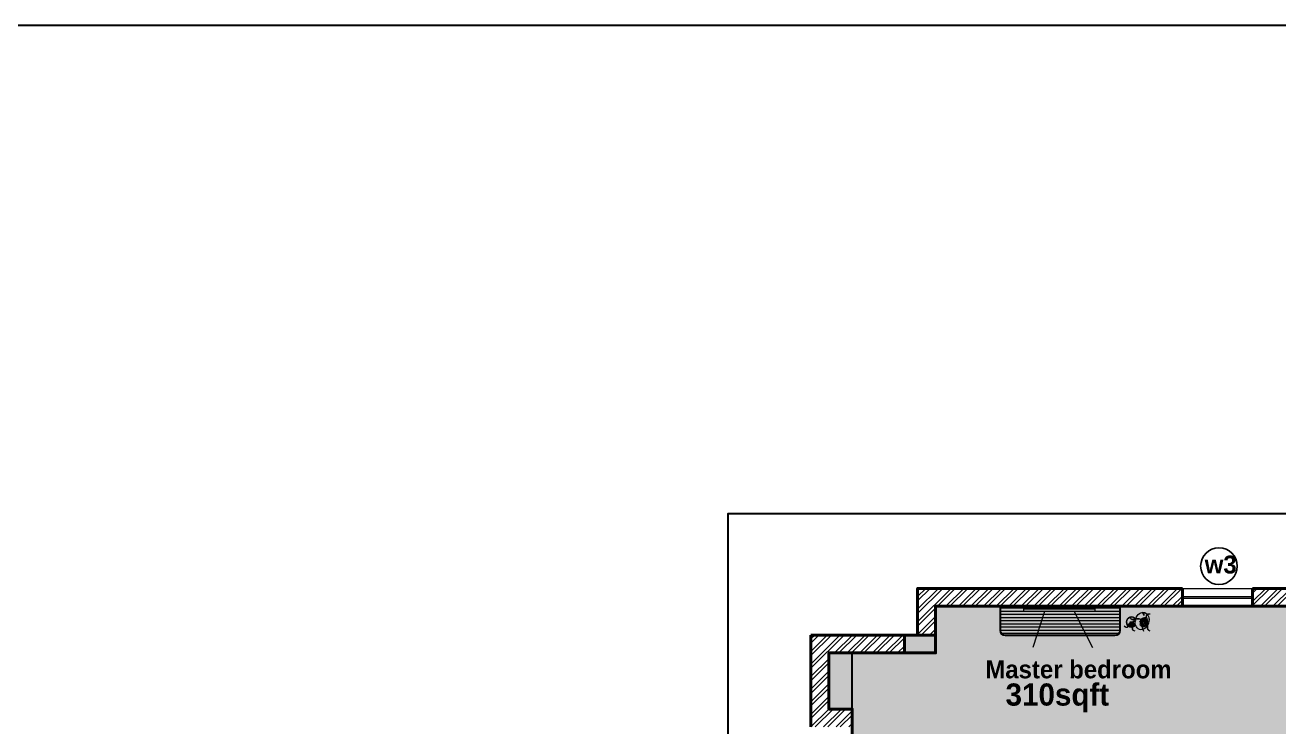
# Model space of a CAD drawing. Header units: feet. Extents: x 3576 to 8206, y -9151 to -6616.
# Drawn here: x 6456 to 7087, y -8071 to -7719 of the extents above; entities that cross this region are included whole.
import ezdxf

# ---------------------------------------------------------------- set-up
doc = ezdxf.new("R2010")
doc.units = ezdxf.units.FT
for name, color, linetype, lineweight in [('169', 26, 'CONTINUOUS', 0), ('1fr', 233, 'CONTINUOUS', 5), ('A-GFLR-MBND', 12, 'CONTINUOUS', 5), ('COLUMN', 254, 'CONTINUOUS', 30), ('FURNITURE', 14, 'CONTINUOUS', 0), ('HACHT', 8, 'CONTINUOUS', 9), ('Wall1', 7, 'CONTINUOUS', 40), ('WINDOW', 180, 'CONTINUOUS', 9)]:
    doc.layers.add(name, color=color, linetype=linetype, lineweight=lineweight)
doc.layers.add('dimension', color=7, linetype='CONTINUOUS', lineweight=5, true_color=0x2b17de)
doc.layers.add('WALL', color=7, linetype='CONTINUOUS', lineweight=40, true_color=0x0b0b0a)
doc.styles.add('ROMANS', font='sanss___.ttf')

# ---------------------------------------------------------------- blocks, each defined once
blk = doc.blocks.new('T.V.UNIT')
at = {"layer": 'FURNITURE'}
for p, q in [((65644.14, 2621.19), (65661.74, 2630.15)), ((65644.14, 2606.59), (65661.74, 2600.78))]:
    blk.add_line(p, q, dxfattribs=at)
blk.add_lwpolyline([(65642.84, 2596.47), (65642.84, 2631.32), (65644.14, 2631.32), (65644.14, 2596.47)], close=True, dxfattribs=at)
for centre, start, end in [((65642.48, 2627.96), 69.89902, 159.26737), ((65642.48, 2599.82), 200.73263, 290.10098)]:
    blk.add_arc(centre, 1.05, start, end, dxfattribs=at)
blk = doc.blocks.new('FH')
at = {"layer": '169', "color": 24, "true_color": 0x9e2800}
for p, q in [((61182.68, 5854.29), (61182.43, 5854.37)), ((61182.63, 5854.04), (61182.43, 5854.06)), ((61182.64, 5853.79), (61182.45, 5853.77)), ((61182.78, 5854.51), (61182.46, 5854.69)), ((61182.69, 5853.55), (61182.5, 5853.49)), ((61182.93, 5854.72), (61182.54, 5855.05)), ((61182.79, 5853.33), (61182.58, 5853.2)), ((61183.11, 5854.88), (61182.69, 5855.45)), ((61182.94, 5853.13), (61182.69, 5852.9)), ((61183.13, 5852.96), (61182.85, 5852.58)), ((61183.32, 5855.01), (61182.92, 5855.9)), ((61183.34, 5852.84), (61183.08, 5852.23)), ((61183.56, 5855.09), (61183.34, 5856.08)), ((61183.58, 5852.76), (61183.4, 5851.88)), ((61183.81, 5855.12), (61183.8, 5856.14)), ((61183.83, 5852.74), (61183.84, 5851.72)), ((61184.05, 5855.09), (61184.26, 5856.09)), ((61184.07, 5852.77), (61184.29, 5851.77)), ((61184.29, 5855.02), (61184.7, 5855.95)), ((61184.31, 5852.85), (61184.73, 5851.92)), ((61184.51, 5854.9), (61185.1, 5855.73)), ((61184.52, 5852.97), (61185.13, 5852.15)), ((61184.69, 5854.73), (61185.44, 5855.42)), ((61184.71, 5853.14), (61185.47, 5852.47)), ((61184.84, 5854.53), (61185.72, 5855.05)), ((61184.85, 5853.34), (61185.74, 5852.84)), ((61184.94, 5854.31), (61185.91, 5854.63)), ((61184.95, 5853.57), (61185.92, 5853.27)), ((61185, 5854.06), (61186.01, 5854.18)), ((61185, 5853.81), (61186.01, 5853.72)), ((61183.43, 5844.06), (61181.82, 5844.24)), ((61183.52, 5844.46), (61181.92, 5845)), ((61183.7, 5844.84), (61182.24, 5845.7)), ((61183.43, 5843.64), (61182.25, 5843.53)), ((61183.94, 5845.17), (61182.7, 5846.32)), ((61183.51, 5843.24), (61182.7, 5842.98)), ((61183.67, 5842.86), (61183.14, 5842.56)), ((61184.26, 5845.44), (61183.27, 5846.83)), ((61183.91, 5842.52), (61183.58, 5842.22)), ((61184.62, 5845.64), (61183.94, 5847.2)), ((61184.22, 5842.24), (61184.01, 5841.96)), ((61184.57, 5842.03), (61184.44, 5841.74)), ((61185.01, 5845.77), (61184.68, 5847.43)), ((61184.97, 5841.89), (61184.89, 5841.57)), ((61185.38, 5841.85), (61185.37, 5841.43)), ((61185.42, 5845.81), (61185.44, 5847.5)), ((61185.79, 5841.88), (61185.9, 5841.33)), ((61185.83, 5845.76), (61186.21, 5847.41)), ((61186.18, 5842.01), (61186.5, 5841.28)), ((61186.23, 5845.63), (61186.94, 5847.17)), ((61186.55, 5842.21), (61187.18, 5841.31)), ((61186.58, 5845.41), (61187.6, 5846.78)), ((61186.86, 5842.48), (61187.97, 5841.46)), ((61186.89, 5845.13), (61188.16, 5846.25)), ((61187.1, 5842.82), (61188.56, 5841.95)), ((61187.13, 5844.8), (61188.61, 5845.63)), ((61187.28, 5843.19), (61188.88, 5842.65)), ((61187.29, 5844.42), (61188.91, 5844.92)), ((61187.37, 5844.01), (61189.06, 5844.17)), ((61187.37, 5843.6), (61189.05, 5843.4))]:
    blk.add_line(p, q, dxfattribs=at)
for centre, radius in [((61183.82, 5853.93), 1.02), ((61183.82, 5853.93), 0.849), ((61181.82, 5845.03), 0.0959), ((61182.14, 5845.75), 0.0959), ((61182.62, 5846.39), 0.0959), ((61183.21, 5846.91), 0.0959), ((61185.4, 5843.83), 1.7), ((61183.9, 5847.3), 0.0959), ((61185.4, 5843.83), 1.41), ((61184.65, 5847.53), 0.0959), ((61185.44, 5847.61), 0.0959), ((61186.23, 5847.52), 0.0959), ((61186.98, 5847.26), 0.0959), ((61187.66, 5846.86), 0.0959), ((61188.24, 5846.33), 0.0959), ((61188.66, 5841.9), 0.0959), ((61188.7, 5845.68), 0.0959), ((61188.99, 5842.62), 0.0959), ((61189.01, 5844.96), 0.0959), ((61189.16, 5843.39), 0.0959), ((61189.17, 5844.18), 0.0959)]:
    blk.add_circle(centre, radius, dxfattribs=at)
for centre, radius, start, end in [((61185.6, 5854.15), 4.01, 307.01226, 234.13563), ((61185.6, 5854.15), 3.79, 304.33467, 236.66407), ((61191.54, 5844.61), 0.287, 69.38057, 250.27869), ((61192.01, 5846.52), 2.26, 255.38842, 306.3918), ((61191.22, 5847.08), 2.24, 280.79007, 334.84185)]:
    blk.add_arc(centre, radius, start, end, dxfattribs=at)
blk.add_ellipse((61186.6, 5845.87), major_axis=(6.61, -1.89), ratio=0.766228, dxfattribs=at)
at = {"layer": '169', "color": 2, "ltscale": 10, "true_color": 0xe6e600}
for points in [[(61183.82, 5853.93), (61184.26, 5856.09), (61181.49, 5857.44), (61182.16, 5859.72)], [(61183.53, 5853.68), (61181.9, 5853.32), (61179.98, 5853.51), (61178.88, 5851.45)], [(61184.03, 5853.65), (61185.74, 5852.84), (61186.71, 5852.04), (61186.57, 5850.69)], [(61185.4, 5843.83), (61188.09, 5849.48), (61187.82, 5854.38), (61188.78, 5854.77)], [(61184.9, 5843.83), (61183.7, 5844.84), (61182.14, 5845.66), (61178.65, 5844.49)], [(61185.4, 5843.83), (61184.44, 5841.74), (61180.75, 5841.45), (61178.96, 5839.56)], [(61185.4, 5843.83), (61189.73, 5842.74), (61191.98, 5842.02), (61192.47, 5839.73)]]:
    blk.add_spline(points, degree=3, dxfattribs=at)
for points, knots in [([(61183.66, 5854), (61183.73, 5854.15), (61183.8, 5854.3), (61183.99, 5854.74), (61184.1, 5855.02), (61184.2, 5855.45), (61184.22, 5855.61), (61184.19, 5855.82), (61184.17, 5855.9), (61184.09, 5856.03), (61184.03, 5856.09), (61183.87, 5856.21), (61183.77, 5856.27), (61183.4, 5856.44), (61183.07, 5856.53), (61182.43, 5856.72), (61182.1, 5856.82), (61181.71, 5857.01), (61181.59, 5857.08), (61181.42, 5857.23), (61181.36, 5857.31), (61181.27, 5857.48), (61181.25, 5857.58), (61181.22, 5857.85), (61181.25, 5858.03), (61181.38, 5858.4), (61181.47, 5858.59), (61181.75, 5859.09), (61181.96, 5859.41), (61182.16, 5859.72)], [0, 0, 0, 0, 0.578388, 0.578388, 1.735163, 1.735163, 2.565125, 2.565125, 3.129906, 3.129906, 3.694687, 3.694687, 4.259468, 4.259468, 5.500239, 5.500239, 6.741009, 6.741009, 7.320102, 7.320102, 7.754384, 7.754384, 8.188665, 8.188665, 9.000095, 9.000095, 9.811526, 9.811526, 11.058124, 11.058124, 11.058124, 11.058124]), ([(61183.59, 5853.51), (61183.45, 5853.46), (61183.31, 5853.41), (61182.88, 5853.26), (61182.58, 5853.18), (61182.12, 5853.14), (61181.98, 5853.13), (61181.68, 5853.15), (61181.54, 5853.18), (61181.11, 5853.25), (61180.83, 5853.32), (61180.44, 5853.38), (61180.3, 5853.38), (61180.06, 5853.36), (61179.96, 5853.33), (61179.77, 5853.21), (61179.68, 5853.13), (61179.5, 5852.91), (61179.42, 5852.78), (61179.17, 5852.3), (61179.02, 5851.87), (61178.88, 5851.45)], [0, 0, 0, 0, 0.644819, 0.644819, 1.934456, 1.934456, 2.509405, 2.509405, 3.084355, 3.084355, 4.224128, 4.224128, 4.911083, 4.911083, 5.627594, 5.627594, 6.344105, 6.344105, 7.060616, 7.060616, 8.689213, 8.689213, 8.689213, 8.689213]), ([(61183.96, 5853.48), (61184.15, 5853.4), (61184.34, 5853.32), (61184.9, 5853.07), (61185.28, 5852.89), (61185.88, 5852.56), (61186.09, 5852.44), (61186.35, 5852.23), (61186.43, 5852.14), (61186.55, 5851.98), (61186.58, 5851.9), (61186.64, 5851.72), (61186.65, 5851.62), (61186.66, 5851.26), (61186.61, 5850.98), (61186.57, 5850.69)], [0, 0, 0, 0, 0.92464, 0.92464, 2.773919, 2.773919, 3.770479, 3.770479, 4.354888, 4.354888, 4.884312, 4.884312, 5.413735, 5.413735, 6.571868, 6.571868, 6.571868, 6.571868]), ([(61185.54, 5843.71), (61185.7, 5843.9), (61185.87, 5844.1), (61186.36, 5844.69), (61186.68, 5845.09), (61187.56, 5846.32), (61188.03, 5847.19), (61188.27, 5848.5), (61188.3, 5848.85), (61188.28, 5849.55), (61188.22, 5849.9), (61188.08, 5850.62), (61187.98, 5850.98), (61187.76, 5851.83), (61187.63, 5852.32), (61187.54, 5853.09), (61187.54, 5853.39), (61187.64, 5853.82), (61187.71, 5853.97), (61187.89, 5854.2), (61187.97, 5854.28), (61188.18, 5854.44), (61188.3, 5854.51), (61188.55, 5854.65), (61188.67, 5854.71), (61188.78, 5854.77)], [0, 0, 0, 0, 1.042836, 1.042836, 3.128509, 3.128509, 7.299855, 7.299855, 8.721765, 8.721765, 10.081529, 10.081529, 11.441294, 11.441294, 13.404859, 13.404859, 14.855534, 14.855534, 15.879034, 15.879034, 16.5369, 16.5369, 17.194766, 17.194766, 17.744568, 17.744568, 17.744568, 17.744568]), ([(61184.78, 5843.69), (61184.62, 5843.83), (61184.47, 5843.97), (61184.09, 5844.3), (61183.86, 5844.49), (61183.23, 5844.96), (61182.82, 5845.24), (61182.18, 5845.48), (61181.96, 5845.52), (61181.51, 5845.55), (61181.28, 5845.53), (61180.48, 5845.38), (61179.88, 5845.12), (61179.07, 5844.71), (61178.86, 5844.6), (61178.65, 5844.49)], [0, 0, 0, 0, 0.912865, 0.912865, 2.225259, 2.225259, 4.326055, 4.326055, 5.450072, 5.450072, 6.574088, 6.574088, 9.300677, 9.300677, 10.231379, 10.231379, 10.231379, 10.231379]), ([(61185.23, 5843.87), (61185.19, 5843.7), (61185.15, 5843.54), (61185.02, 5843.06), (61184.93, 5842.76), (61184.7, 5842.25), (61184.56, 5842.05), (61184.3, 5841.86), (61184.21, 5841.8), (61183.97, 5841.73), (61183.85, 5841.7), (61183.37, 5841.66), (61182.97, 5841.69), (61182.15, 5841.75), (61181.72, 5841.79), (61181.11, 5841.73), (61180.92, 5841.7), (61180.51, 5841.55), (61180.31, 5841.43), (61179.96, 5841.13), (61179.8, 5840.95), (61179.39, 5840.39), (61179.17, 5839.97), (61178.96, 5839.56)], [0, 0, 0, 0, 0.642062, 0.642062, 1.926185, 1.926185, 3.210308, 3.210308, 3.892417, 3.892417, 4.574526, 4.574526, 6.202712, 6.202712, 7.830899, 7.830899, 8.652961, 8.652961, 9.633215, 9.633215, 10.613469, 10.613469, 12.448128, 12.448128, 12.448128, 12.448128]), ([(61185.35, 5843.66), (61185.62, 5843.57), (61185.89, 5843.49), (61186.71, 5843.25), (61187.26, 5843.09), (61188.25, 5842.85), (61188.67, 5842.75), (61189.35, 5842.62), (61189.61, 5842.58), (61190.14, 5842.5), (61190.4, 5842.46), (61190.9, 5842.36), (61191.15, 5842.29), (61191.57, 5842.12), (61191.74, 5842.01), (61192.01, 5841.73), (61192.11, 5841.55), (61192.27, 5841.13), (61192.33, 5840.88), (61192.42, 5840.34), (61192.44, 5840.04), (61192.47, 5839.73)], [0, 0, 0, 0, 1.282815, 1.282815, 3.848446, 3.848446, 5.66552, 5.66552, 6.72002, 6.72002, 7.77452, 7.77452, 8.870917, 8.870917, 9.975385, 9.975385, 11.079854, 11.079854, 12.184323, 12.184323, 13.368691, 13.368691, 13.368691, 13.368691])]:
    blk.add_open_spline(points, degree=3, knots=knots, dxfattribs=at)

msp = doc.modelspace()

# ---------------------------------------------------------------- hatches: boundary and pattern name
at = {"layer": 'COLUMN', "lineweight": 25}
h = msp.add_hatch(dxfattribs=at)
h.set_pattern_fill('ANSI32', color=32, scale=0.469565, style=0)
h.set_pattern_definition([(45, (6988.4755, -5860.4283), (-3.162612, 3.162612), []), (45, (6990.584, -5860.4283), (-3.162612, 3.162612), [])])
h.paths.add_polyline_path([(6904.9179, -8001.8363), (6943.5592, -8001.8363), (6943.5592, -8010.8363), (6913.9179, -8010.8363), (6913.9179, -8025.3577), (6904.9179, -8025.3145)])
h.paths.add_polyline_path([(6943.5592, -8001.8363), (7038.0592, -8001.8363), (7038.0592, -8010.8363), (6943.5592, -8010.8363)])
h.paths.add_polyline_path([(7232.0483, -8001.8363), (7073.2766, -8001.8363), (7073.2766, -8010.8363), (7232.0483, -8010.8363)])
h.paths.add_polyline_path([(7102.9179, -8010.8363), (7108.7875, -8010.8363), (7108.7875, -8025.3145), (7102.9179, -8025.3145)])
h.paths.add_polyline_path([(7226.1788, -8010.8363), (7232.0483, -8010.8363), (7232.0483, -8025.3145), (7226.1788, -8025.3145)])
at = {"layer": 'COLUMN', "lineweight": 40}
msp.add_hatch(color=150, dxfattribs=at).paths.add_polyline_path([(7073.2766, -8005.945), (7038.0592, -8005.945), (7038.0592, -8006.7276), (7073.2766, -8006.7276)])
at = {"layer": 'COLUMN', "lineweight": 25}
h = msp.add_hatch(dxfattribs=at)
h.set_pattern_fill('ANSI32', color=32, scale=0.469565, style=0)
h.set_pattern_definition([(45, (6851.309, -8071.4884), (-3.1626, 3.1626), []), (45, (6853.4176, -8071.4884), (-3.1626, 3.1626), [])])
h.paths.add_polyline_path([(6872.0483, -8062.4884), (6872.0483, -8071.4884), (6851.3092, -8071.4884), (6851.3092, -8025.3145), (6898.2657, -8025.3145), (6898.2657, -8034.3145), (6860.3092, -8034.3145), (6860.3092, -8062.4884)])
at = {"layer": 'COLUMN'}
msp.add_hatch(color=256, dxfattribs=at).paths.add_polyline_path([(6913.9179, -8025.3145), (6898.2657, -8025.3145), (6898.2657, -8034.3145), (6913.9179, -8034.3145)])
at = {"layer": 'HACHT', "lineweight": 40}
h = msp.add_hatch(color=256, dxfattribs=at)
h.set_gradient(color1=(228, 240, 158), color2=(228, 240, 158), one_color=1, tint=0.78, name='INVCYLINDER')
h.paths.add_polyline_path([(6860.3092, -8186.9232), (7102.9179, -8186.9232), (7102.9179, -8010.8363), (6913.9179, -8010.8363), (6913.9179, -8034.3145), (6860.3092, -8034.3145), (6860.3092, -8062.4884), (6872.0483, -8062.4884), (6872.0483, -8158.7493), (6860.3092, -8158.7493), (6860.3092, -8186.9232)])
at = {"layer": 'HACHT'}
h = msp.add_hatch(dxfattribs=at)
h.set_pattern_fill('ANSI31', color=255, scale=0.5, angle=315, style=0)
h.set_pattern_definition([(360, (6367.4782, -8073.582), (5e-16, 1.5875), [])])
h.paths.add_polyline_path([(6949.0103, -8025.5301), (7004.1124, -8025.5301, 0.41421356), (7006.5613, -8023.0811), (7006.5613, -8010.8363), (6946.5613, -8010.8363), (6946.5613, -8023.0811, 0.41421356)])

# ---------------------------------------------------------------- linework, layer by layer
at = {"layer": '1fr', "lineweight": 30}
msp.add_line((6872.0483, -8062.4884), (6872.0483, -8034.3145), dxfattribs=at)
msp.add_lwpolyline([(7006.5613, -8010.8363), (7006.5613, -8023.0811, -0.41421356), (7004.1124, -8025.5301), (6949.0103, -8025.5301, -0.41421356), (6946.5613, -8023.0811), (6946.5613, -8010.8363)], format="xyb", close=True, dxfattribs=at)
at = {"layer": 'A-GFLR-MBND', "color": 1}
msp.add_line((6872.0483, -8062.4884), (6872.0483, -8034.3145), dxfattribs=at)
at = {"layer": 'A-GFLR-MBND', "color": 1, "lineweight": 30}
for points in [[(4596.5945, -7718.7194), (8205.9844, -7718.7194), (8205.9844, -9150.8421), (4596.5945, -9150.8421)], [(7905.6033, -7964.2211), (7905.6033, -8704.099), (6809.6196, -8704.099), (6809.6196, -7964.2211)], [(6913.9179, -8025.3145), (6898.2657, -8025.3145), (6898.2657, -8034.3145), (6913.9179, -8034.3145)]]:
    msp.add_lwpolyline(points, close=True, dxfattribs=at)
at = {"layer": 'COLUMN', "color": 7, "lineweight": 25}
msp.add_circle((7056.3969, -7990.6577), 9.2155, dxfattribs=at)
at = {"layer": 'dimension', "color": 242, "lineweight": 40}
msp.add_lwpolyline([(6898.2657, -8025.3145), (6913.9179, -8025.3145), (6913.9179, -8034.3145), (6898.2657, -8034.3145), (6898.2657, -8025.3145)], dxfattribs=at)
at = {"layer": 'WALL', "lineweight": 40}
msp.add_lwpolyline([(6860.3092, -8186.9232), (7102.9179, -8186.9232), (7102.9179, -8010.8363), (6913.9179, -8010.8363), (6913.9179, -8034.3145), (6860.3092, -8034.3145), (6860.3092, -8062.4884), (6872.0483, -8062.4884), (6872.0483, -8158.7493), (6860.3092, -8158.7493), (6860.3092, -8186.9232)], close=True, dxfattribs=at)
at = {"layer": 'Wall1', "color": 7, "lineweight": 40}
for p, q in [((7038.0592, -8001.8363), (6943.5592, -8001.8363)), ((7038.0592, -8010.8363), (7038.0592, -8001.8363)), ((7232.0483, -8001.8363), (7073.2766, -8001.8363)), ((7073.2766, -8010.8363), (7073.2766, -8001.8363)), ((7038.0592, -8010.8363), (6943.5592, -8010.8363)), ((7102.9179, -8010.8363), (7073.2766, -8010.8363)), ((6851.3092, -8071.4884), (6851.3092, -8025.3145)), ((6851.3092, -8025.3145), (6904.9179, -8025.3145)), ((6860.3092, -8034.3145), (6860.3092, -8062.4884)), ((6860.3092, -8062.4884), (6872.0483, -8062.4884)), ((6872.0483, -8071.4884), (6872.0483, -8062.4884))]:
    msp.add_line(p, q, dxfattribs=at)
for points in [[(6943.5592, -8001.8363), (6904.9179, -8001.8363), (6904.9179, -8025.3145)], [(6943.5592, -8010.8363), (6913.9179, -8010.8363), (6913.9179, -8034.3145), (6860.3092, -8034.3145)]]:
    msp.add_lwpolyline(points, dxfattribs=at)
at = {"layer": 'WINDOW', "color": 5}
msp.add_lwpolyline([(7038.0592, -8010.8363), (7038.0592, -8001.8363), (7073.2766, -8001.8363), (7073.2766, -8010.8363)], close=True, dxfattribs=at)
for points in [[(7038.0592, -8005.945), (7073.2766, -8005.945)], [(7038.0592, -8006.7276), (7073.2766, -8006.7276)]]:
    msp.add_lwpolyline(points, dxfattribs=at)

# ---------------------------------------------------------------- block references
at = {"layer": 'dimension', "xscale": 0.6442715950124795, "yscale": 0.6442715950124795, "zscale": 0.6442715950124795, "rotation": 88.69817163872258}
msp.add_blockref('FH', (9887.502, -47514.4425), dxfattribs=at)
at = {"layer": 'FURNITURE', "xscale": 1.022215496341232, "yscale": 1.022215496341232, "zscale": 1.022215496341232, "rotation": 270}
msp.add_blockref('T.V.UNIT', (4304.2157, 59088.9217), dxfattribs=at)

# ---------------------------------------------------------------- texts
at = {"layer": 'Wall1', "color": 5, "char_height": 9, "attachment_point": 1, "style": 'ROMANS'}
for s, insert, width in [('{\\fStylus BT|b1|i0|c0|p34;\\C7;w3}', (7049.2348, -7985.3712), 240.321526), ('\\pt207;{\\fStylus BT|b1|i0|c0|p34;\\C7;Master bedroom}', (6938.9591, -8038.0733), 108.371987), ('{\\fStylus BT|b1|i0|c0|p34;\\H1.236x;\\C7;310sqft\\H0.809x; }', (6949.1248, -8049.6406), 240.321526)]:
    msp.add_mtext(s, dxfattribs=dict(at, insert=insert, width=width))

doc.saveas('drawing.dxf')
